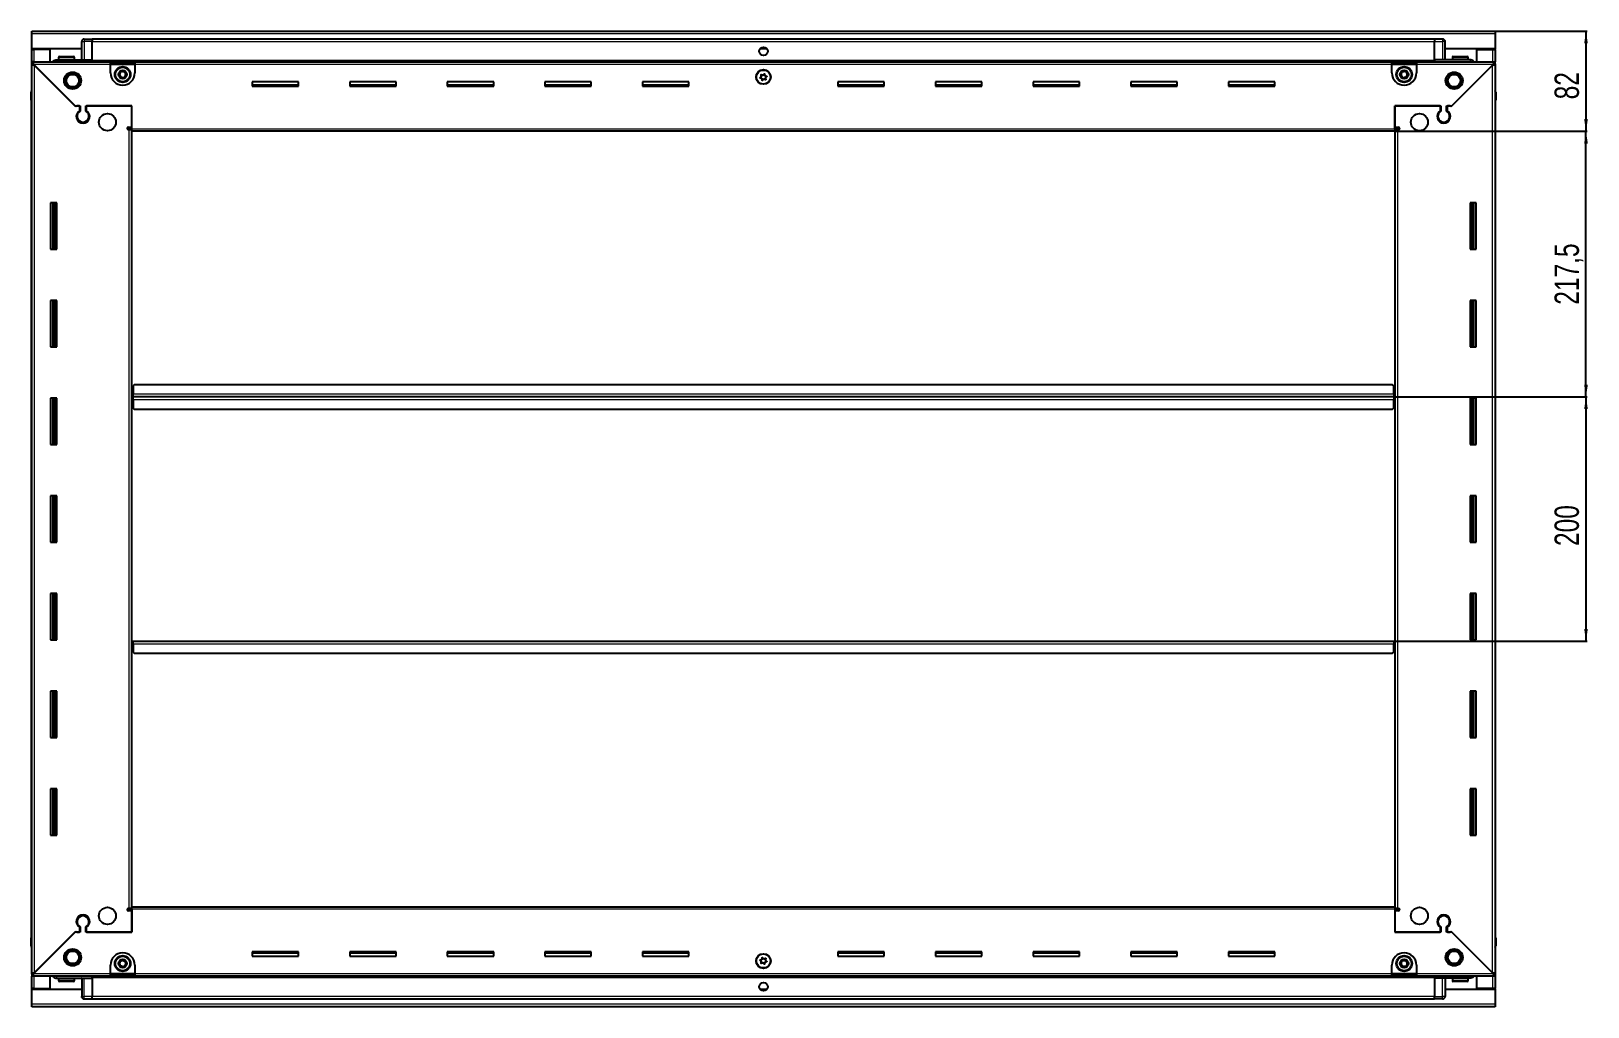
# Model space of a CAD drawing. Header units: millimetres. Extents: x 1319 to 6048, y -1238 to 1765.
# Drawn here: x 4772 to 6048, y 777 to 1576 of the extents above; entities that cross this region are included whole.
import ezdxf

# ---------------------------------------------------------------- set-up
doc = ezdxf.new("R2010")
doc.units = ezdxf.units.MM
doc.layers.add('FORMAT', color=7, linetype='Continuous')
doc.styles.add('SLDTEXTSTYLE0', font='TXT', dxfattribs={"width": 0.75})
doc.dimstyles.new('SLDDIMSTYLE0', dxfattribs={"dimtxt": 20, "dimasz": 10, "dimexe": 0, "dimexo": 0.0625, "dimgap": 5, "dimtad": 2, "dimdec": 1, "dimrnd": 1e-09, "dimzin": 12, "dimdsep": 46, "dimtxsty": 'SLDTEXTSTYLE0', "dimsah": 1, "dimcen": 0.09, "dimadec": 0, "dimazin": 3, "dimtfac": 1, "dimtofl": 0, "dimtmove": 0, "dimatfit": 3, "dimfxl": 0, "dimfrac": 2, "dimtolj": 1, "dimtzin": 12, "dimarcsym": 0})

# ---------------------------------------------------------------- blocks, each defined once
blk = doc.blocks.new('_D_6')
at = {"layer": 'FORMAT'}
for p, q in [((5971.5, 1575.8), (6047, 1575.8)), ((6046, 1575.8), (6046, 1493.8)), ((5889.5, 1493.8), (6047, 1493.8))]:
    blk.add_line(p, q, dxfattribs=at)
for points in [[(6046, 1575.8), (6044.5, 1565.8), (6047.5, 1565.8)], [(6046, 1493.8), (6047.5, 1503.8), (6044.5, 1503.8)]]:
    blk.add_solid(points, dxfattribs=at)
at = {"layer": 'FORMAT', "insert": (6020.2, 1520), "char_height": 20, "attachment_point": 1, "rotation": 90, "style": 'SLDTEXTSTYLE0'}
blk.add_mtext('82', dxfattribs=at)
blk = doc.blocks.new('_D_7')
at = {"layer": 'FORMAT'}
for p, q in [((5889.5, 1493.8), (6047, 1493.8)), ((6046, 1276.3), (6046, 1493.8)), ((5888.5, 1276.3), (6047, 1276.3))]:
    blk.add_line(p, q, dxfattribs=at)
for points in [[(6046, 1493.8), (6044.5, 1483.8), (6047.5, 1483.8)], [(6046, 1276.3), (6047.5, 1286.3), (6044.5, 1286.3)]]:
    blk.add_solid(points, dxfattribs=at)
at = {"layer": 'FORMAT', "insert": (6020.2, 1351.8), "char_height": 20, "attachment_point": 1, "rotation": 90, "style": 'SLDTEXTSTYLE0'}
blk.add_mtext('217,5', dxfattribs=at)
blk = doc.blocks.new('_D_8')
at = {"layer": 'FORMAT'}
for p, q in [((5888.5, 1276.3), (6047, 1276.3)), ((6046, 1276.3), (6046, 1076.3)), ((5888.5, 1076.3), (6047, 1076.3))]:
    blk.add_line(p, q, dxfattribs=at)
for points in [[(6046, 1276.3), (6044.5, 1266.3), (6047.5, 1266.3)], [(6046, 1076.3), (6047.5, 1086.3), (6044.5, 1086.3)]]:
    blk.add_solid(points, dxfattribs=at)
at = {"layer": 'FORMAT', "insert": (6020.2, 1154.2), "char_height": 20, "attachment_point": 1, "rotation": 90, "style": 'SLDTEXTSTYLE0'}
blk.add_mtext('200', dxfattribs=at)

msp = doc.modelspace()

# ---------------------------------------------------------------- linework, layer by layer
at = {"color": 7, "linetype": 'Continuous', "lineweight": 25}
for p, q in [((4772.49, 1575.82), (5971.49, 1575.82)), ((4772.49, 1573.72), (4772.49, 1575.82)), ((4772.49, 1561.32), (4772.49, 1573.72)), ((4815.49, 1569.32), (4821.99, 1569.32)), ((4815.49, 1569.32), (4821.99, 1569.32)), ((4821.99, 1569.32), (4821.99, 1569.32)), ((4821.99, 1569.32), (4821.99, 1569.32)), ((4821.99, 1569.32), (4821.99, 1567.32)), ((5921.99, 1569.17), (4821.99, 1569.17)), ((5921.99, 1569.32), (5921.99, 1569.32)), ((5928.49, 1569.32), (5921.99, 1569.32)), ((5928.49, 1569.32), (5921.99, 1569.32)), ((5921.99, 1569.32), (5921.99, 1567.32)), ((5971.49, 1575.82), (5971.49, 1573.72)), ((5971.49, 1573.72), (5971.49, 1561.32)), ((4813.49, 1561.32), (4772.49, 1561.32)), ((4772.49, 1560.82), (4772.49, 1561.32)), ((4772.49, 1550.57), (4772.49, 1560.82)), ((4772.49, 1560.82), (4774.59, 1560.82)), ((4773.99, 1560.82), (4773.99, 1561.32)), ((4787.49, 1560.82), (4774.59, 1560.82)), ((4787.49, 1550.57), (4787.49, 1560.82)), ((4813.49, 1552.32), (4813.49, 1567.32)), ((4814.17, 1568.82), (4814.17, 1568.82)), ((4821.99, 1552.32), (4821.99, 1567.32)), ((5374.86, 1561.32), (5369.12, 1561.32)), ((5921.99, 1552.32), (5921.99, 1567.32)), ((5930.49, 1567.32), (5930.49, 1567.32)), ((5930.49, 1552.32), (5930.49, 1567.32)), ((5971.49, 1561.32), (5930.49, 1561.32)), ((5956.49, 1560.82), (5969.39, 1560.82)), ((5956.49, 1550.57), (5956.49, 1560.82)), ((5969.39, 1560.82), (5971.49, 1560.82)), ((5969.99, 1560.82), (5969.99, 1561.32)), ((5971.49, 1560.82), (5971.49, 1561.32)), ((5971.49, 1560.82), (5971.49, 1550.57)), ((4772.49, 1549.07), (4772.49, 1550.57)), ((4772.49, 1550.57), (4773.49, 1550.57)), ((4772.49, 1548.57), (4772.49, 1549.07)), ((4772.49, 1549.07), (4773.49, 1549.07)), ((4772.49, 804.07), (4772.49, 1548.57)), ((4773.99, 1548.57), (4772.49, 1548.57)), ((4773.49, 1549.07), (4773.49, 1550.57)), ((4773.49, 1550.57), (4836.99, 1550.57)), ((4774.09, 1548.47), (4807.99, 1514.57)), ((4808.69, 1513.87), (4774.59, 1547.97)), ((4792.99, 1552.32), (4821.99, 1552.32)), ((4794.49, 1554.22), (4794.49, 1552.32)), ((4795.29, 1555.02), (4806.69, 1555.02)), ((4807.49, 1552.32), (4807.49, 1554.22)), ((4821.91, 1550.57), (4821.99, 1552.29)), ((4821.99, 1552.32), (4821.99, 1551.82)), ((4821.99, 1551.17), (5921.99, 1551.17)), ((4836.99, 1548.47), (4836.99, 1550.57)), ((4836.99, 1550.57), (4856.99, 1550.57)), ((4836.99, 1549.07), (4856.99, 1549.07)), ((4836.99, 1541.57), (4836.99, 1548.47)), ((4856.99, 1550.57), (5886.99, 1550.57)), ((4856.99, 1550.57), (4856.99, 1548.47)), ((4856.99, 1548.47), (4856.99, 1541.57)), ((5886.99, 1548.47), (5886.99, 1550.57)), ((5886.99, 1550.57), (5906.99, 1550.57)), ((5886.99, 1549.07), (5906.99, 1549.07)), ((5886.99, 1541.57), (5886.99, 1548.47)), ((5906.99, 1550.57), (5970.49, 1550.57)), ((5906.99, 1550.57), (5906.99, 1548.47)), ((5906.99, 1548.47), (5906.99, 1541.57)), ((5921.99, 1552.32), (5921.99, 1551.82)), ((5950.99, 1552.32), (5921.99, 1552.32)), ((5921.99, 1552.29), (5922.06, 1550.57)), ((5969.39, 1547.97), (5935.29, 1513.87)), ((5935.99, 1514.57), (5969.89, 1548.47)), ((5936.49, 1554.22), (5936.49, 1552.32)), ((5937.29, 1555.02), (5948.69, 1555.02)), ((5949.49, 1552.32), (5949.49, 1554.22)), ((5969.99, 1548.57), (5971.49, 1548.57)), ((5970.49, 1549.07), (5970.49, 1550.57)), ((5970.49, 1550.57), (5971.49, 1550.57)), ((5970.49, 1549.07), (5971.49, 1549.07)), ((5971.49, 1549.07), (5971.49, 1550.57)), ((5971.49, 1549.07), (5971.49, 1548.57)), ((5971.49, 1548.57), (5971.49, 804.07)), ((4990.99, 1534.32), (4952.99, 1534.32)), ((4952.99, 1534.32), (4952.99, 1530.82)), ((4990.99, 1531.57), (4952.99, 1531.57)), ((4952.99, 1530.82), (4990.99, 1530.82)), ((4990.99, 1530.82), (4990.99, 1534.32)), ((5070.99, 1534.32), (5032.99, 1534.32)), ((5032.99, 1534.32), (5032.99, 1530.82)), ((5070.99, 1531.57), (5032.99, 1531.57)), ((5032.99, 1530.82), (5070.99, 1530.82)), ((5070.99, 1530.82), (5070.99, 1534.32)), ((5150.99, 1534.32), (5112.99, 1534.32)), ((5112.99, 1534.32), (5112.99, 1530.82)), ((5150.99, 1531.57), (5112.99, 1531.57)), ((5112.99, 1530.82), (5150.99, 1530.82)), ((5150.99, 1530.82), (5150.99, 1534.32)), ((5230.99, 1534.32), (5192.99, 1534.32)), ((5192.99, 1534.32), (5192.99, 1530.82)), ((5230.99, 1531.57), (5192.99, 1531.57)), ((5192.99, 1530.82), (5230.99, 1530.82)), ((5230.99, 1530.82), (5230.99, 1534.32)), ((5310.99, 1534.32), (5272.99, 1534.32)), ((5272.99, 1534.32), (5272.99, 1530.82)), ((5310.99, 1531.57), (5272.99, 1531.57)), ((5272.99, 1530.82), (5310.99, 1530.82)), ((5310.99, 1530.82), (5310.99, 1534.32)), ((5470.99, 1534.32), (5432.99, 1534.32)), ((5432.99, 1534.32), (5432.99, 1530.82)), ((5470.99, 1531.57), (5432.99, 1531.57)), ((5432.99, 1530.82), (5470.99, 1530.82)), ((5470.99, 1530.82), (5470.99, 1534.32)), ((5550.99, 1534.32), (5512.99, 1534.32)), ((5512.99, 1534.32), (5512.99, 1530.82)), ((5550.99, 1531.57), (5512.99, 1531.57)), ((5512.99, 1530.82), (5550.99, 1530.82)), ((5550.99, 1530.82), (5550.99, 1534.32)), ((5630.99, 1534.32), (5592.99, 1534.32)), ((5592.99, 1534.32), (5592.99, 1530.82)), ((5630.99, 1531.57), (5592.99, 1531.57)), ((5592.99, 1530.82), (5630.99, 1530.82)), ((5630.99, 1530.82), (5630.99, 1534.32)), ((5710.99, 1534.32), (5672.99, 1534.32)), ((5672.99, 1534.32), (5672.99, 1530.82)), ((5710.99, 1531.57), (5672.99, 1531.57)), ((5672.99, 1530.82), (5710.99, 1530.82)), ((5710.99, 1530.82), (5710.99, 1534.32)), ((5790.99, 1534.32), (5752.99, 1534.32)), ((5752.99, 1534.32), (5752.99, 1530.82)), ((5790.99, 1531.57), (5752.99, 1531.57)), ((5752.99, 1530.82), (5790.99, 1530.82)), ((5790.99, 1530.82), (5790.99, 1534.32)), ((4771.99, 1525.82), (4771.99, 1519.32)), ((4771.99, 1519.32), (4771.99, 1525.82)), ((4771.99, 1519.32), (4771.99, 1519.32)), ((4772.49, 1519.32), (4771.99, 1519.32)), ((4772.14, 1519.32), (4772.14, 833.32)), ((5971.49, 1527.15), (5971.49, 1527.15)), ((5971.49, 1519.32), (5971.99, 1519.32)), ((5971.84, 833.32), (5971.84, 1519.32)), ((5971.99, 1525.82), (5971.99, 1519.32)), ((5971.99, 1519.32), (5971.99, 1525.82)), ((5971.99, 1519.32), (5971.99, 1519.32)), ((5971.99, 1519.32), (5971.99, 1519.32)), ((4807.99, 1514.57), (4812.19, 1514.57)), ((4809.39, 1514.57), (4808.69, 1513.87)), ((4811.49, 1514.57), (4809.39, 1514.57)), ((4811.49, 1514.57), (4811.49, 1510.68)), ((4812.19, 1514.57), (4812.19, 1510.29)), ((4816.79, 1514.57), (4854.49, 1514.57)), ((4816.79, 1510.29), (4816.79, 1514.57)), ((4817.49, 1510.68), (4817.49, 1514.57)), ((4854.49, 1514.57), (4817.49, 1514.57)), ((4854.49, 1495.92), (4854.49, 1514.57)), ((4854.49, 1497.32), (4854.49, 1514.57)), ((5889.49, 1514.57), (5927.19, 1514.57)), ((5889.49, 1495.92), (5889.49, 1514.57)), ((5889.49, 1514.57), (5889.49, 1497.32)), ((5926.49, 1514.57), (5889.49, 1514.57)), ((5926.49, 1514.57), (5926.49, 1510.68)), ((5927.19, 1514.57), (5927.19, 1510.29)), ((5931.79, 1514.57), (5935.99, 1514.57)), ((5931.79, 1510.29), (5931.79, 1514.57)), ((5934.59, 1514.57), (5932.49, 1514.57)), ((5932.49, 1510.68), (5932.49, 1514.57)), ((5935.29, 1513.87), (5934.59, 1514.57)), ((4812.49, 1501.71), (4812.49, 1500.95)), ((4851.64, 1497.32), (4854.49, 1497.32)), ((4852.39, 1495.32), (4851.64, 1495.32)), ((4852.39, 1495.32), (4854.49, 1495.32)), ((4854.49, 1496.32), (4852.49, 1496.32)), ((4852.49, 1496.32), (4852.49, 1495.32)), ((4854.49, 1493.82), (4854.49, 1495.92)), ((5889.49, 1493.82), (4854.49, 1493.82)), ((4854.49, 858.82), (4854.49, 1493.82)), ((5889.49, 1497.32), (5892.34, 1497.32)), ((5891.49, 1496.32), (5889.49, 1496.32)), ((5889.49, 1495.92), (5889.49, 1493.82)), ((5889.49, 1495.32), (5891.59, 1495.32)), ((5889.49, 1493.82), (5889.49, 858.82)), ((5891.49, 1495.32), (5891.49, 1496.32)), ((5892.34, 1495.32), (5891.59, 1495.32)), ((5931.49, 1501.71), (5931.49, 1500.95)), ((4792.99, 1435.32), (4787.99, 1435.32)), ((4787.99, 1435.32), (4787.99, 1397.32)), ((4790.14, 1397.32), (4790.14, 1435.32)), ((4791.93, 1397.32), (4791.93, 1435.32)), ((4791.97, 1397.32), (4791.97, 1435.32)), ((4792.99, 1397.32), (4792.99, 1435.32)), ((5950.99, 1435.32), (5950.99, 1397.32)), ((5955.99, 1435.32), (5950.99, 1435.32)), ((5952.01, 1435.32), (5952.01, 1397.32)), ((5952.05, 1435.32), (5952.05, 1397.32)), ((5953.84, 1435.32), (5953.84, 1397.32)), ((5955.99, 1397.32), (5955.99, 1435.32)), ((4787.99, 1397.32), (4792.99, 1397.32)), ((5950.99, 1397.32), (5955.99, 1397.32)), ((4792.99, 1355.32), (4787.99, 1355.32)), ((4787.99, 1355.32), (4787.99, 1317.32)), ((4790.14, 1317.32), (4790.14, 1355.32)), ((4791.93, 1317.32), (4791.93, 1355.32)), ((4791.97, 1317.32), (4791.97, 1355.32)), ((4792.99, 1317.32), (4792.99, 1355.32)), ((5950.99, 1355.32), (5950.99, 1317.32)), ((5955.99, 1355.32), (5950.99, 1355.32)), ((5952.01, 1355.32), (5952.01, 1317.32)), ((5952.05, 1355.32), (5952.05, 1317.32)), ((5953.84, 1355.32), (5953.84, 1317.32)), ((5955.99, 1317.32), (5955.99, 1355.32)), ((4787.99, 1317.32), (4792.99, 1317.32)), ((5950.99, 1317.32), (5955.99, 1317.32)), ((4855.24, 1276.32), (4854.49, 1276.32)), ((4855.49, 1279.17), (4855.24, 1279.17)), ((4855.24, 1279.17), (4855.24, 1276.32)), ((4855.24, 1276.32), (4855.24, 1273.47)), ((4856.49, 1286.32), (4855.49, 1285.32)), ((4855.49, 1285.32), (4855.49, 1278.42)), ((4855.49, 1276.32), (4855.49, 1278.42)), ((5888.49, 1276.32), (4855.49, 1276.32)), ((4855.49, 1274.22), (4855.49, 1276.32)), ((5887.49, 1286.32), (4856.49, 1286.32)), ((5888.49, 1285.32), (5887.49, 1286.32)), ((5888.49, 1278.42), (5888.49, 1285.32)), ((5888.74, 1279.17), (5888.49, 1279.17)), ((5888.49, 1278.42), (5888.49, 1276.32)), ((5888.49, 1276.32), (5888.49, 1274.22)), ((5888.74, 1276.32), (5888.74, 1279.17)), ((5889.49, 1276.32), (5888.74, 1276.32)), ((5888.74, 1273.47), (5888.74, 1276.32)), ((4792.99, 1275.32), (4787.99, 1275.32)), ((4787.99, 1275.32), (4787.99, 1237.32)), ((4790.14, 1237.32), (4790.14, 1275.32)), ((4791.93, 1237.32), (4791.93, 1275.32)), ((4791.97, 1237.32), (4791.97, 1275.32)), ((4792.99, 1237.32), (4792.99, 1275.32)), ((4855.24, 1273.47), (4855.49, 1273.47)), ((4855.49, 1274.22), (4855.49, 1267.32)), ((4855.49, 1267.32), (4856.49, 1266.32)), ((4856.49, 1266.32), (5887.49, 1266.32)), ((5887.49, 1266.32), (5888.49, 1267.32)), ((5888.49, 1267.32), (5888.49, 1274.22)), ((5888.49, 1273.47), (5888.74, 1273.47)), ((5950.99, 1275.32), (5950.99, 1237.32)), ((5955.99, 1275.32), (5950.99, 1275.32)), ((5952.01, 1275.32), (5952.01, 1237.32)), ((5952.05, 1275.32), (5952.05, 1237.32)), ((5953.84, 1275.32), (5953.84, 1237.32)), ((5955.99, 1237.32), (5955.99, 1275.32)), ((4787.99, 1237.32), (4792.99, 1237.32)), ((5950.99, 1237.32), (5955.99, 1237.32)), ((4792.99, 1195.32), (4787.99, 1195.32)), ((4787.99, 1195.32), (4787.99, 1157.32)), ((4790.14, 1157.32), (4790.14, 1195.32)), ((4791.93, 1157.32), (4791.93, 1195.32)), ((4791.97, 1157.32), (4791.97, 1195.32)), ((4792.99, 1157.32), (4792.99, 1195.32)), ((5950.99, 1195.32), (5950.99, 1157.32)), ((5955.99, 1195.32), (5950.99, 1195.32)), ((5952.01, 1195.32), (5952.01, 1157.32)), ((5952.05, 1195.32), (5952.05, 1157.32)), ((5953.84, 1195.32), (5953.84, 1157.32)), ((5955.99, 1157.32), (5955.99, 1195.32)), ((4787.99, 1157.32), (4792.99, 1157.32)), ((5950.99, 1157.32), (5955.99, 1157.32)), ((4792.99, 1115.32), (4787.99, 1115.32)), ((4787.99, 1115.32), (4787.99, 1077.32)), ((4790.14, 1077.32), (4790.14, 1115.32)), ((4791.93, 1077.32), (4791.93, 1115.32)), ((4791.97, 1077.32), (4791.97, 1115.32)), ((4792.99, 1077.32), (4792.99, 1115.32)), ((5950.99, 1115.32), (5950.99, 1077.32)), ((5955.99, 1115.32), (5950.99, 1115.32)), ((5952.01, 1115.32), (5952.01, 1077.32)), ((5952.05, 1115.32), (5952.05, 1077.32)), ((5953.84, 1115.32), (5953.84, 1077.32)), ((5955.99, 1077.32), (5955.99, 1115.32)), ((4787.99, 1077.32), (4792.99, 1077.32)), ((4854.49, 1076.32), (4855.24, 1076.32)), ((4855.24, 1076.32), (4855.24, 1073.47)), ((4855.24, 1073.47), (4855.49, 1073.47)), ((4855.49, 1074.22), (4855.49, 1076.32)), ((4855.49, 1076.32), (5888.49, 1076.32)), ((4855.49, 1074.22), (4855.49, 1067.32)), ((5888.49, 1076.32), (5888.49, 1074.22)), ((5888.49, 1067.32), (5888.49, 1074.22)), ((5888.49, 1073.47), (5888.74, 1073.47)), ((5888.74, 1073.47), (5888.74, 1076.32)), ((5888.74, 1076.32), (5889.49, 1076.32)), ((5950.99, 1077.32), (5955.99, 1077.32)), ((4855.49, 1067.32), (4856.49, 1066.32)), ((4856.49, 1066.32), (5887.49, 1066.32)), ((5887.49, 1066.32), (5888.49, 1067.32)), ((4792.99, 1035.32), (4787.99, 1035.32)), ((4787.99, 1035.32), (4787.99, 997.32)), ((4790.14, 997.32), (4790.14, 1035.32)), ((4791.93, 997.32), (4791.93, 1035.32)), ((4791.97, 997.32), (4791.97, 1035.32)), ((4792.99, 997.32), (4792.99, 1035.32)), ((5950.99, 1035.32), (5950.99, 997.32)), ((5955.99, 1035.32), (5950.99, 1035.32)), ((5952.01, 1035.32), (5952.01, 997.32)), ((5952.05, 1035.32), (5952.05, 997.32)), ((5953.84, 1035.32), (5953.84, 997.32)), ((5955.99, 997.32), (5955.99, 1035.32)), ((4787.99, 997.32), (4792.99, 997.32)), ((5950.99, 997.32), (5955.99, 997.32)), ((4792.99, 955.32), (4787.99, 955.32)), ((4787.99, 955.32), (4787.99, 917.32)), ((4790.14, 917.32), (4790.14, 955.32)), ((4791.93, 917.32), (4791.93, 955.32)), ((4791.97, 917.32), (4791.97, 955.32)), ((4792.99, 917.32), (4792.99, 955.32)), ((5950.99, 955.32), (5950.99, 917.32)), ((5955.99, 955.32), (5950.99, 955.32)), ((5952.01, 955.32), (5952.01, 917.32)), ((5952.05, 955.32), (5952.05, 917.32)), ((5953.84, 955.32), (5953.84, 917.32)), ((5955.99, 917.32), (5955.99, 955.32)), ((4787.99, 917.32), (4792.99, 917.32)), ((5950.99, 917.32), (5955.99, 917.32)), ((4851.64, 857.32), (4852.39, 857.32)), ((4854.49, 855.32), (4851.64, 855.32)), ((4854.49, 857.32), (4852.39, 857.32)), ((4852.49, 857.32), (4852.49, 856.32)), ((4852.49, 856.32), (4854.49, 856.32)), ((4854.49, 856.72), (4854.49, 858.82)), ((4854.49, 858.82), (5889.49, 858.82)), ((4854.49, 856.72), (4854.49, 838.07)), ((4854.49, 838.07), (4854.49, 855.32)), ((5889.49, 858.82), (5889.49, 856.72)), ((5891.59, 857.32), (5889.49, 857.32)), ((5889.49, 856.72), (5889.49, 838.07)), ((5889.49, 856.32), (5891.49, 856.32)), ((5889.49, 855.32), (5889.49, 838.07)), ((5892.34, 855.32), (5889.49, 855.32)), ((5891.49, 856.32), (5891.49, 857.32)), ((5891.59, 857.32), (5892.34, 857.32)), ((4811.49, 841.96), (4811.49, 838.07)), ((4812.19, 842.36), (4812.19, 838.07)), ((4812.49, 851.7), (4812.49, 850.94)), ((4816.79, 838.07), (4816.79, 842.36)), ((4817.49, 838.07), (4817.49, 841.96)), ((5926.49, 841.96), (5926.49, 838.07)), ((5927.19, 842.36), (5927.19, 838.07)), ((5931.49, 851.7), (5931.49, 850.94)), ((5931.79, 838.07), (5931.79, 842.36)), ((5932.49, 838.07), (5932.49, 841.96)), ((4771.99, 833.32), (4771.99, 833.32)), ((4771.99, 826.82), (4771.99, 833.32)), ((4771.99, 833.32), (4771.99, 833.32)), ((4771.99, 833.32), (4771.99, 826.82)), ((4772.49, 833.32), (4771.99, 833.32)), ((4807.99, 838.07), (4774.09, 804.17)), ((4774.59, 804.67), (4808.69, 838.77)), ((4812.19, 838.07), (4807.99, 838.07)), ((4808.69, 838.77), (4809.39, 838.07)), ((4809.39, 838.07), (4811.49, 838.07)), ((4854.49, 838.07), (4816.79, 838.07)), ((4817.49, 838.07), (4854.49, 838.07)), ((5927.19, 838.07), (5889.49, 838.07)), ((5889.49, 838.07), (5926.49, 838.07)), ((5935.99, 838.07), (5931.79, 838.07)), ((5932.49, 838.07), (5934.59, 838.07)), ((5934.59, 838.07), (5935.29, 838.77)), ((5935.29, 838.77), (5969.39, 804.67)), ((5969.89, 804.17), (5935.99, 838.07)), ((5971.49, 833.32), (5971.99, 833.32)), ((5971.99, 833.32), (5971.99, 833.32)), ((5971.99, 826.82), (5971.99, 833.32)), ((5971.99, 833.32), (5971.99, 826.82)), ((4772.49, 825.5), (4772.49, 825.5)), ((4990.99, 821.82), (4952.99, 821.82)), ((4952.99, 821.82), (4952.99, 818.32)), ((4952.99, 821.07), (4990.99, 821.07)), ((4952.99, 818.32), (4990.99, 818.32)), ((4990.99, 818.32), (4990.99, 821.82)), ((5070.99, 821.82), (5032.99, 821.82)), ((5032.99, 821.82), (5032.99, 818.32)), ((5032.99, 821.07), (5070.99, 821.07)), ((5032.99, 818.32), (5070.99, 818.32)), ((5070.99, 818.32), (5070.99, 821.82)), ((5150.99, 821.82), (5112.99, 821.82)), ((5112.99, 821.82), (5112.99, 818.32)), ((5112.99, 821.07), (5150.99, 821.07)), ((5112.99, 818.32), (5150.99, 818.32)), ((5150.99, 818.32), (5150.99, 821.82)), ((5230.99, 821.82), (5192.99, 821.82)), ((5192.99, 821.82), (5192.99, 818.32)), ((5192.99, 821.07), (5230.99, 821.07)), ((5192.99, 818.32), (5230.99, 818.32)), ((5230.99, 818.32), (5230.99, 821.82)), ((5310.99, 821.82), (5272.99, 821.82)), ((5272.99, 821.82), (5272.99, 818.32)), ((5272.99, 821.07), (5310.99, 821.07)), ((5272.99, 818.32), (5310.99, 818.32)), ((5310.99, 818.32), (5310.99, 821.82)), ((5470.99, 821.82), (5432.99, 821.82)), ((5432.99, 821.82), (5432.99, 818.32)), ((5432.99, 821.07), (5470.99, 821.07)), ((5432.99, 818.32), (5470.99, 818.32)), ((5470.99, 818.32), (5470.99, 821.82)), ((5550.99, 821.82), (5512.99, 821.82)), ((5512.99, 821.82), (5512.99, 818.32)), ((5512.99, 821.07), (5550.99, 821.07)), ((5512.99, 818.32), (5550.99, 818.32)), ((5550.99, 818.32), (5550.99, 821.82)), ((5630.99, 821.82), (5592.99, 821.82)), ((5592.99, 821.82), (5592.99, 818.32)), ((5592.99, 821.07), (5630.99, 821.07)), ((5592.99, 818.32), (5630.99, 818.32)), ((5630.99, 818.32), (5630.99, 821.82)), ((5710.99, 821.82), (5672.99, 821.82)), ((5672.99, 821.82), (5672.99, 818.32)), ((5672.99, 821.07), (5710.99, 821.07)), ((5672.99, 818.32), (5710.99, 818.32)), ((5710.99, 818.32), (5710.99, 821.82)), ((5790.99, 821.82), (5752.99, 821.82)), ((5752.99, 821.82), (5752.99, 818.32)), ((5752.99, 821.07), (5790.99, 821.07)), ((5752.99, 818.32), (5790.99, 818.32)), ((5790.99, 818.32), (5790.99, 821.82)), ((4772.49, 803.57), (4772.49, 804.07)), ((4773.99, 804.07), (4772.49, 804.07)), ((4836.99, 804.17), (4836.99, 811.07)), ((4836.99, 802.07), (4836.99, 804.17)), ((4856.99, 811.07), (4856.99, 804.17)), ((4856.99, 804.17), (4856.99, 802.07)), ((5886.99, 804.17), (5886.99, 811.07)), ((5886.99, 802.07), (5886.99, 804.17)), ((5906.99, 811.07), (5906.99, 804.17)), ((5906.99, 804.17), (5906.99, 802.07)), ((5969.99, 804.07), (5971.49, 804.07)), ((5971.49, 804.07), (5971.49, 803.57)), ((4772.49, 803.57), (4772.49, 802.07)), ((4773.49, 803.57), (4772.49, 803.57)), ((4772.49, 791.82), (4772.49, 802.07)), ((4773.49, 802.07), (4772.49, 802.07)), ((4774.59, 791.82), (4772.49, 791.82)), ((4772.49, 791.32), (4772.49, 791.82)), ((4772.49, 778.92), (4772.49, 791.32)), ((4772.49, 791.32), (4813.49, 791.32)), ((4773.49, 803.57), (4773.49, 802.07)), ((4836.99, 802.07), (4773.49, 802.07)), ((4773.99, 791.32), (4773.99, 791.82)), ((4774.59, 791.82), (4787.49, 791.82)), ((4787.49, 791.82), (4787.49, 802.07)), ((4792.99, 800.32), (4821.99, 800.32)), ((4794.49, 800.32), (4794.49, 798.42)), ((4799.06, 797.62), (4795.29, 797.62)), ((4806.69, 797.62), (4799.06, 797.62)), ((4807.49, 798.42), (4807.49, 800.32)), ((4813.49, 800.32), (4813.49, 785.32)), ((4821.99, 800.36), (4821.91, 802.07)), ((5921.99, 801.47), (4821.99, 801.47)), ((4821.99, 800.32), (4821.99, 800.82)), ((4821.99, 800.32), (4821.99, 785.32)), ((4856.99, 803.57), (4836.99, 803.57)), ((4856.99, 802.07), (4836.99, 802.07)), ((5886.99, 802.07), (4856.99, 802.07)), ((5369.12, 791.32), (5374.86, 791.32)), ((5906.99, 803.57), (5886.99, 803.57)), ((5906.99, 802.07), (5886.99, 802.07)), ((5970.49, 802.07), (5906.99, 802.07)), ((5922.06, 802.07), (5921.99, 800.36)), ((5921.99, 800.32), (5921.99, 800.82)), ((5950.99, 800.32), (5921.99, 800.32)), ((5921.99, 800.32), (5921.99, 785.32)), ((5930.49, 800.32), (5930.49, 785.32)), ((5930.49, 791.32), (5971.49, 791.32)), ((5936.49, 800.32), (5936.49, 798.42)), ((5944.28, 797.62), (5937.29, 797.62)), ((5948.69, 797.62), (5944.28, 797.62)), ((5949.49, 798.42), (5949.49, 800.32)), ((5956.49, 791.82), (5956.49, 802.07)), ((5969.39, 791.82), (5956.49, 791.82)), ((5971.49, 791.82), (5969.39, 791.82)), ((5969.99, 791.32), (5969.99, 791.82)), ((5970.49, 803.57), (5970.49, 802.07)), ((5971.49, 803.57), (5970.49, 803.57)), ((5971.49, 802.07), (5970.49, 802.07)), ((5971.49, 803.57), (5971.49, 802.07)), ((5971.49, 802.07), (5971.49, 791.82)), ((5971.49, 791.32), (5971.49, 791.82)), ((5971.49, 791.32), (5971.49, 778.92)), ((4772.49, 776.82), (4772.49, 778.92)), ((4813.49, 785.32), (4813.49, 785.32)), ((4815.49, 783.32), (4821.99, 783.32)), ((4815.49, 783.32), (4821.99, 783.32)), ((4821.99, 783.32), (4821.99, 785.32)), ((4821.99, 783.47), (5921.99, 783.47)), ((4821.99, 783.32), (4821.99, 783.32)), ((5921.99, 783.32), (5921.99, 785.32)), ((5928.49, 783.32), (5921.99, 783.32)), ((5921.99, 783.32), (5921.99, 783.32)), ((5921.99, 783.32), (5921.99, 783.32)), ((5928.49, 783.32), (5921.99, 783.32)), ((5929.81, 783.82), (5929.81, 783.82)), ((5971.49, 778.92), (5971.49, 776.82)), ((5971.49, 776.82), (4772.49, 776.82))]:
    msp.add_line(p, q, dxfattribs=at)
at = {"color": 8, "linetype": 'Continuous', "lineweight": 18}
for p, q in [((5971.49, 1573.72), (4772.49, 1573.72)), ((4815.49, 1569.32), (4815.49, 1567.32)), ((5928.49, 1569.32), (5928.49, 1567.32)), ((4774.59, 1560.82), (4774.59, 1561.32)), ((4774.59, 1550.57), (4774.59, 1560.82)), ((4813.49, 1567.32), (4815.49, 1567.32)), ((4815.49, 1567.32), (4815.49, 1552.32)), ((4821.99, 1567.32), (4815.49, 1567.32)), ((5921.99, 1567.17), (4821.99, 1567.17)), ((5921.99, 1567.32), (5928.49, 1567.32)), ((5930.49, 1567.32), (5928.49, 1567.32)), ((5928.49, 1567.32), (5928.49, 1552.32)), ((5969.39, 1561.32), (5969.39, 1560.82)), ((5969.39, 1560.82), (5969.39, 1550.57)), ((4836.99, 1548.47), (4774.09, 1548.47)), ((4774.59, 1547.97), (4774.59, 804.67)), ((4794.49, 1554.22), (4807.49, 1554.22)), ((5921.99, 1551.82), (4821.99, 1551.82)), ((5921.99, 1550.59), (4821.99, 1550.59)), ((4836.99, 1548.47), (4856.99, 1548.47)), ((5886.99, 1548.47), (4856.99, 1548.47)), ((5886.99, 1548.47), (5906.99, 1548.47)), ((5969.89, 1548.47), (5906.99, 1548.47)), ((5936.49, 1554.22), (5949.49, 1554.22)), ((5969.39, 804.67), (5969.39, 1547.97)), ((4772.49, 1525.82), (4771.99, 1525.82)), ((5971.49, 1525.82), (5971.99, 1525.82)), ((4852.39, 857.32), (4852.39, 1495.32)), ((4854.49, 1495.92), (5889.49, 1495.92)), ((5891.59, 1495.32), (5891.59, 857.32)), ((4789.49, 1435.32), (4789.49, 1397.32)), ((4790.73, 1435.32), (4790.73, 1397.32)), ((5953.25, 1397.32), (5953.25, 1435.32)), ((5954.49, 1397.32), (5954.49, 1435.32)), ((4789.49, 1355.32), (4789.49, 1317.32)), ((4790.73, 1355.32), (4790.73, 1317.32)), ((5953.25, 1317.32), (5953.25, 1355.32)), ((5954.49, 1317.32), (5954.49, 1355.32)), ((5888.49, 1278.42), (4855.49, 1278.42)), ((4789.49, 1275.32), (4789.49, 1237.32)), ((4790.73, 1275.32), (4790.73, 1237.32)), ((4855.49, 1274.22), (5888.49, 1274.22)), ((5953.25, 1237.32), (5953.25, 1275.32)), ((5954.49, 1237.32), (5954.49, 1275.32)), ((4789.49, 1195.32), (4789.49, 1157.32)), ((4790.73, 1195.32), (4790.73, 1157.32)), ((5953.25, 1157.32), (5953.25, 1195.32)), ((5954.49, 1157.32), (5954.49, 1195.32)), ((4789.49, 1115.32), (4789.49, 1077.32)), ((4790.73, 1115.32), (4790.73, 1077.32)), ((5953.25, 1077.32), (5953.25, 1115.32)), ((5954.49, 1077.32), (5954.49, 1115.32)), ((4855.49, 1074.22), (5888.49, 1074.22)), ((4789.49, 1035.32), (4789.49, 997.32)), ((4790.73, 1035.32), (4790.73, 997.32)), ((5953.25, 997.32), (5953.25, 1035.32)), ((5954.49, 997.32), (5954.49, 1035.32)), ((4789.49, 955.32), (4789.49, 917.32)), ((4790.73, 955.32), (4790.73, 917.32)), ((5953.25, 917.32), (5953.25, 955.32)), ((5954.49, 917.32), (5954.49, 955.32)), ((5889.49, 856.72), (4854.49, 856.72)), ((4772.49, 826.82), (4771.99, 826.82)), ((5971.49, 826.82), (5971.99, 826.82)), ((4774.09, 804.17), (4836.99, 804.17)), ((4856.99, 804.17), (4836.99, 804.17)), ((4856.99, 804.17), (5886.99, 804.17)), ((5906.99, 804.17), (5886.99, 804.17)), ((5906.99, 804.17), (5969.89, 804.17)), ((4774.59, 791.82), (4774.59, 802.07)), ((4774.59, 791.32), (4774.59, 791.82)), ((4798.79, 798.42), (4794.49, 798.42)), ((4807.49, 798.42), (4798.79, 798.42)), ((4815.49, 785.32), (4815.49, 800.32)), ((4821.99, 802.06), (5921.99, 802.06)), ((4821.99, 800.82), (5921.99, 800.82)), ((5928.49, 785.32), (5928.49, 800.32)), ((5944.46, 798.42), (5936.49, 798.42)), ((5949.49, 798.42), (5944.46, 798.42)), ((5969.39, 802.07), (5969.39, 791.82)), ((5969.39, 791.82), (5969.39, 791.32)), ((5971.49, 778.92), (4772.49, 778.92)), ((4813.49, 785.32), (4815.49, 785.32)), ((4815.49, 783.32), (4815.49, 785.32)), ((4821.99, 785.32), (4815.49, 785.32)), ((4821.99, 785.47), (5921.99, 785.47)), ((5921.99, 785.32), (5928.49, 785.32)), ((5930.49, 785.32), (5928.49, 785.32)), ((5928.49, 783.32), (5928.49, 785.32))]:
    msp.add_line(p, q, dxfattribs=at)
at = {"color": 7, "linetype": 'Continuous', "lineweight": 25, "flags": 128}
for points in [[(5930.34, 1568.08), (5930.45, 1567.71), (5930.49, 1567.32)], [(4813.64, 784.57), (4813.53, 784.93), (4813.49, 785.32)]]:
    msp.add_lwpolyline(points, dxfattribs=at)
at = {"color": 7, "linetype": 'Continuous', "lineweight": 25}
for centre, radius in [((5371.99, 1559.32), 3.5), ((4846.99, 1540.32), 6.5), ((4846.99, 1540.32), 3.46), ((5371.99, 1538.32), 6), ((5371.99, 1538.17), 5.79), ((5896.99, 1540.32), 6.5), ((5896.99, 1540.32), 3.46), ((4805.99, 1535.32), 7), ((4805.99, 1535.32), 6.02), ((4805.99, 1535.32), 5.1), ((5371.99, 1538.17), 1.85), ((5937.99, 1535.32), 7), ((5937.99, 1535.32), 6.03), ((5937.99, 1535.32), 5.1), ((4834.49, 1501.32), 7), ((5909.49, 1501.32), 7), ((4834.49, 851.32), 7), ((5909.49, 851.32), 7), ((4805.99, 817.32), 7), ((4805.99, 817.32), 6.03), ((4805.99, 817.32), 5.1), ((4846.99, 812.32), 6.5), ((5371.99, 814.32), 6), ((5371.99, 814.47), 5.79), ((5896.99, 812.32), 6.5), ((5937.99, 817.32), 7), ((5937.99, 817.32), 6.02), ((5937.99, 817.32), 5.1), ((4846.99, 812.32), 3.46), ((5371.99, 814.47), 1.85), ((5896.99, 812.32), 3.46), ((5371.99, 793.32), 3.5)]:
    msp.add_circle(centre, radius, dxfattribs=at)
at = {"color": 8, "linetype": 'Continuous', "lineweight": 18}
for centre in [(4846.99, 1540.32), (5896.99, 1540.32), (4846.99, 812.32), (5896.99, 812.32)]:
    msp.add_circle(centre, 5.7, dxfattribs=at)
at = {"color": 7, "linetype": 'Continuous', "lineweight": 25}
for centre, radius, start, end in [((4815.49, 1567.32), 2, 90, 180), ((5928.49, 1567.32), 2, 0, 90), ((4795.29, 1554.22), 0.8, 90, 180), ((4806.69, 1554.22), 0.8, 0, 90), ((4813.29, 1552.52), 0.2, 270, 0), ((5930.69, 1552.52), 0.2, 180, 270), ((5937.29, 1554.22), 0.8, 90, 180), ((5948.69, 1554.22), 0.8, 0, 90), ((4846.99, 1541.57), 10, 180, 270), ((4846.99, 1540.32), 2.5, 134.01559, 194.01559), ((4846.99, 1540.32), 2.5, 194.01559, 254.01559), ((4846.99, 1540.32), 2.5, 74.01559, 134.01559), ((4846.99, 1540.32), 2.5, 254.01559, 314.01559), ((4846.99, 1541.57), 10, 270, 0), ((4846.99, 1540.32), 2.5, 14.01559, 74.01559), ((4846.99, 1540.32), 2.5, 314.01559, 14.01559), ((5896.99, 1541.57), 10, 180, 270), ((5896.99, 1540.32), 2.5, 160.11158, 220.11158), ((5896.99, 1540.32), 2.5, 100.11158, 160.11158), ((5896.99, 1540.32), 2.5, 220.11158, 280.11158), ((5896.99, 1540.32), 2.5, 40.11158, 100.11158), ((5896.99, 1541.57), 10, 270, 0), ((5896.99, 1540.32), 2.5, 280.11158, 340.11158), ((5896.99, 1540.32), 2.5, 340.11158, 40.11158), ((4773.99, 1525.82), 2, 138.59038, 180), ((5969.99, 1525.82), 2, 360, 41.40962), ((5969.99, 1525.82), 2, 0, 41.39416), ((4814.49, 1506.07), 5.5, 123.05573, 56.94427), ((4814.49, 1506.07), 4.8, 118.63099, 61.36901), ((5929.49, 1506.07), 5.5, 123.05573, 56.94427), ((5929.49, 1506.07), 4.8, 118.63099, 61.36901), ((4851.64, 1496.32), 1, 90, 270), ((5892.34, 1496.32), 1, 270, 90), ((4851.64, 856.32), 1, 90, 270), ((5892.34, 856.32), 1, 270, 90), ((4814.49, 846.57), 5.5, 303.05573, 236.94427), ((4814.49, 846.57), 4.8, 298.63099, 241.36901), ((5929.49, 846.57), 5.5, 303.05573, 236.94427), ((5929.49, 846.57), 4.8, 298.63099, 241.36901), ((4773.99, 826.82), 2, 180, 221.39416), ((4846.99, 811.07), 10, 90, 180), ((4846.99, 811.07), 10, 0, 90), ((5896.99, 811.07), 10, 90, 180), ((5896.99, 811.07), 10, 0, 90), ((5969.99, 826.82), 2, 318.59038, 0), ((4846.99, 812.32), 2.5, 127.47401, 187.47401), ((4846.99, 812.32), 2.5, 187.47401, 247.47401), ((4846.99, 812.32), 2.5, 67.47401, 127.47401), ((4846.99, 812.32), 2.5, 247.47401, 307.47401), ((4846.99, 812.32), 2.5, 7.47401, 67.47401), ((4846.99, 812.32), 2.5, 307.47401, 7.47401), ((5896.99, 812.32), 2.5, 147.04236, 207.04236), ((5896.99, 812.32), 2.5, 207.04236, 267.04236), ((5896.99, 812.32), 2.5, 87.04236, 147.04236), ((5896.99, 812.32), 2.5, 267.04236, 327.04236), ((5896.99, 812.32), 2.5, 27.04236, 87.04236), ((5896.99, 812.32), 2.5, 327.04236, 27.04236), ((4795.29, 798.42), 0.8, 180, 270), ((4806.69, 798.42), 0.8, 270, 360), ((4813.29, 800.12), 0.2, 0, 90), ((5930.69, 800.12), 0.2, 90, 180), ((5937.29, 798.42), 0.8, 180, 270), ((5948.69, 798.42), 0.8, 270, 0), ((4815.49, 785.32), 2, 180, 270), ((5928.49, 785.32), 2, 270, 0), ((5928.49, 785.32), 2, 270, 288.58003), ((5928.49, 785.32), 2, 303.94202, 311.40962)]:
    msp.add_arc(centre, radius, start, end, dxfattribs=at)
for points, knots in [([(4772.49, 1548.57), (4772.52, 1548.53), (4772.57, 1548.44), (4772.96, 1548.3), (4773.52, 1548.17), (4774.1, 1548.06), (4774.46, 1548), (4774.59, 1547.97)], [0, 0, 0, 0, 0.23025534, 0.4485219, 0.6667858, 0.88504963, 1, 1, 1, 1]), ([(4774.09, 1548.47), (4774.04, 1548.73), (4773.95, 1549.22), (4773.82, 1549.86), (4773.69, 1550.33), (4773.58, 1550.55), (4773.51, 1550.57), (4773.49, 1550.57)], [0, 0, 0, 0, 0.2302553, 0.4485219, 0.6667858, 0.8850496, 1, 1, 1, 1]), ([(4789.78, 1550.57), (4789.89, 1550.77), (4790.28, 1551.42), (4791.44, 1552.13), (4792.47, 1552.26), (4792.99, 1552.32)], [0, 0, 0, 0, 0.1822499, 0.5911249, 1, 1, 1, 1]), ([(4821.99, 1552.32), (4821.99, 1552.29), (4821.99, 1552.21), (4821.99, 1551.59), (4821.99, 1551.01), (4821.99, 1550.62), (4821.99, 1550.59)], [0, 0, 0, 0, 0.32427882, 0.64855764, 0.97283646, 1, 1, 1, 1]), ([(5921.99, 1552.32), (5921.99, 1552.29), (5921.99, 1552.21), (5921.99, 1551.59), (5921.99, 1551.01), (5921.99, 1550.62), (5921.99, 1550.59)], [0, 0, 0, 0, 0.3242788, 0.6485576, 0.9728365, 1, 1, 1, 1]), ([(5954.2, 1550.57), (5954.09, 1550.77), (5953.7, 1551.42), (5952.54, 1552.13), (5951.51, 1552.26), (5950.99, 1552.32)], [0, 0, 0, 0, 0.1822499, 0.5911249, 1, 1, 1, 1]), ([(5969.39, 1547.97), (5969.64, 1548.02), (5970.14, 1548.11), (5970.78, 1548.24), (5971.24, 1548.37), (5971.46, 1548.48), (5971.48, 1548.55), (5971.49, 1548.57)], [0, 0, 0, 0, 0.23025534, 0.4485219, 0.6667858, 0.88504963, 1, 1, 1, 1]), ([(5970.49, 1550.57), (5970.44, 1550.55), (5970.35, 1550.49), (5970.22, 1550.1), (5970.09, 1549.54), (5969.98, 1548.96), (5969.91, 1548.6), (5969.89, 1548.47)], [0, 0, 0, 0, 0.2302553, 0.4485219, 0.6667858, 0.8850496, 1, 1, 1, 1]), ([(4844.21, 1541.12), (4844.59, 1541.48), (4845.28, 1542.15), (4845.97, 1542.81), (4846.29, 1543.12)], [0, 0, 0, 0, 0.5346859, 1, 1, 1, 1]), ([(4844.91, 1538.32), (4844.83, 1538.65), (4844.63, 1539.45), (4844.39, 1540.42), (4844.25, 1541), (4844.21, 1541.12)], [0, 0, 0, 0, 0.3629006, 0.8668753, 1, 1, 1, 1]), ([(4847.69, 1537.52), (4847.19, 1537.66), (4846.27, 1537.93), (4845.34, 1538.19), (4844.91, 1538.32)], [0, 0, 0, 0, 0.5346859, 1, 1, 1, 1]), ([(4846.29, 1543.12), (4846.79, 1542.98), (4847.71, 1542.72), (4848.64, 1542.45), (4849.07, 1542.33)], [0, 0, 0, 0, 0.5346859, 1, 1, 1, 1]), ([(4849.77, 1539.53), (4849.39, 1539.17), (4848.7, 1538.5), (4848.01, 1537.83), (4847.69, 1537.52)], [0, 0, 0, 0, 0.5346859, 1, 1, 1, 1]), ([(4849.07, 1542.33), (4849.1, 1542.21), (4849.24, 1541.63), (4849.48, 1540.66), (4849.68, 1539.86), (4849.77, 1539.53)], [0, 0, 0, 0, 0.13312467, 0.63709944, 1, 1, 1, 1]), ([(5370.11, 1540.24), (5370.1, 1540.23), (5370.08, 1540.21), (5370.07, 1540.15), (5370.08, 1540.01), (5370.18, 1539.64), (5370.32, 1539.11), (5370.15, 1538.5), (5369.79, 1538.13), (5369.49, 1537.88), (5369.31, 1537.72), (5369.26, 1537.64), (5369.25, 1537.6), (5369.26, 1537.57), (5369.27, 1537.54), (5369.32, 1537.49), (5369.57, 1537.39), (5370.04, 1537.29), (5370.68, 1536.98), (5370.93, 1536.31), (5370.99, 1535.84), (5371.06, 1535.58), (5371.1, 1535.53), (5371.13, 1535.51), (5371.16, 1535.5), (5371.2, 1535.51), (5371.24, 1535.52), (5371.3, 1535.57), (5371.47, 1535.72), (5371.74, 1535.99), (5372.15, 1536.31), (5372.77, 1536.42), (5373.28, 1536.23), (5373.65, 1536.1), (5373.79, 1536.07), (5373.85, 1536.09), (5373.88, 1536.1), (5373.9, 1536.13), (5373.91, 1536.19), (5373.9, 1536.34), (5373.8, 1536.71), (5373.66, 1537.23), (5373.83, 1537.84), (5374.19, 1538.21), (5374.49, 1538.46), (5374.67, 1538.63), (5374.72, 1538.71), (5374.73, 1538.75), (5374.72, 1538.78), (5374.71, 1538.81), (5374.66, 1538.85), (5374.41, 1538.95), (5373.94, 1539.06), (5373.3, 1539.37), (5373.05, 1540.03), (5372.99, 1540.51), (5372.92, 1540.76), (5372.88, 1540.82), (5372.85, 1540.84), (5372.82, 1540.85), (5372.78, 1540.84), (5372.74, 1540.82), (5372.68, 1540.78), (5372.51, 1540.63), (5372.24, 1540.36), (5371.83, 1540.04), (5371.21, 1539.93), (5370.7, 1540.11), (5370.33, 1540.25), (5370.19, 1540.27), (5370.13, 1540.26), (5370.11, 1540.25), (5370.11, 1540.24)], [0, 0, 0, 0, 0.0020087, 0.00442, 0.0093647, 0.0255282, 0.0677053, 0.0957862, 0.1246456, 0.1503415, 0.1605194, 0.1633943, 0.1656965, 0.1672448, 0.1688741, 0.1707699, 0.1786058, 0.2119941, 0.2499945, 0.2879948, 0.3213831, 0.329219, 0.3311148, 0.3327441, 0.3342924, 0.3362166, 0.3385353, 0.3413178, 0.349662, 0.3753578, 0.4042173, 0.4322982, 0.4744753, 0.4906388, 0.4966691, 0.49844, 0.5, 0.5020087, 0.50442, 0.5093647, 0.5255282, 0.5677053, 0.5957862, 0.6246456, 0.6503415, 0.6605194, 0.6633943, 0.6656965, 0.6672448, 0.6688741, 0.6707699, 0.6786058, 0.7119941, 0.7499945, 0.7879948, 0.8213831, 0.829219, 0.8311148, 0.8327441, 0.8342924, 0.8362166, 0.8385353, 0.8413178, 0.849662, 0.8753578, 0.9042173, 0.9322982, 0.9744753, 0.9906388, 0.9966691, 0.99844, 1, 1, 1, 1]), ([(5894.15, 1539.82), (5894.19, 1539.93), (5894.39, 1540.5), (5894.73, 1541.43), (5895.01, 1542.21), (5895.13, 1542.53)], [0, 0, 0, 0, 0.1331247, 0.6370994, 1, 1, 1, 1]), ([(5896.01, 1537.61), (5895.68, 1538), (5895.05, 1538.74), (5894.44, 1539.48), (5894.15, 1539.82)], [0, 0, 0, 0, 0.5346859, 1, 1, 1, 1]), ([(5895.13, 1542.53), (5895.64, 1542.62), (5896.59, 1542.79), (5897.53, 1542.96), (5897.97, 1543.04)], [0, 0, 0, 0, 0.5346859, 1, 1, 1, 1]), ([(5898.85, 1538.12), (5898.34, 1538.03), (5897.39, 1537.86), (5896.45, 1537.69), (5896.01, 1537.61)], [0, 0, 0, 0, 0.5346859, 1, 1, 1, 1]), ([(5897.97, 1543.04), (5898.3, 1542.64), (5898.93, 1541.91), (5899.54, 1541.17), (5899.83, 1540.83)], [0, 0, 0, 0, 0.5346859, 1, 1, 1, 1]), ([(5899.83, 1540.83), (5899.71, 1540.51), (5899.43, 1539.73), (5899.1, 1538.8), (5898.89, 1538.23), (5898.85, 1538.12)], [0, 0, 0, 0, 0.3629006, 0.8668753, 1, 1, 1, 1]), ([(5370.11, 812.4), (5370.12, 812.4), (5370.14, 812.38), (5370.2, 812.38), (5370.34, 812.4), (5370.7, 812.54), (5371.21, 812.72), (5371.83, 812.61), (5372.24, 812.29), (5372.51, 812.01), (5372.69, 811.85), (5372.78, 811.81), (5372.82, 811.8), (5372.85, 811.81), (5372.88, 811.83), (5372.92, 811.88), (5372.99, 812.14), (5373.05, 812.61), (5373.3, 813.28), (5373.94, 813.59), (5374.41, 813.69), (5374.66, 813.79), (5374.71, 813.84), (5374.72, 813.87), (5374.73, 813.9), (5374.72, 813.93), (5374.7, 813.97), (5374.65, 814.04), (5374.48, 814.19), (5374.19, 814.43), (5373.83, 814.8), (5373.66, 815.41), (5373.8, 815.94), (5373.9, 816.32), (5373.91, 816.47), (5373.89, 816.52), (5373.87, 816.55), (5373.84, 816.56), (5373.78, 816.57), (5373.64, 816.54), (5373.28, 816.41), (5372.77, 816.23), (5372.15, 816.34), (5371.74, 816.66), (5371.47, 816.94), (5371.29, 817.09), (5371.2, 817.14), (5371.16, 817.15), (5371.13, 817.14), (5371.1, 817.12), (5371.06, 817.06), (5370.99, 816.81), (5370.93, 816.33), (5370.68, 815.67), (5370.04, 815.36), (5369.57, 815.25), (5369.32, 815.15), (5369.27, 815.11), (5369.26, 815.08), (5369.25, 815.05), (5369.26, 815.01), (5369.28, 814.98), (5369.33, 814.91), (5369.5, 814.76), (5369.79, 814.52), (5370.15, 814.14), (5370.32, 813.53), (5370.18, 813.01), (5370.08, 812.63), (5370.07, 812.48), (5370.09, 812.43), (5370.1, 812.41), (5370.11, 812.4)], [0, 0, 0, 0, 0.0020087, 0.00442, 0.0093647, 0.0255282, 0.0677053, 0.0957862, 0.1246456, 0.1503415, 0.1605194, 0.1633943, 0.1656965, 0.1672448, 0.1688741, 0.1707699, 0.1786058, 0.2119941, 0.2499945, 0.2879948, 0.3213831, 0.329219, 0.3311148, 0.3327441, 0.3342924, 0.3362166, 0.3385353, 0.3413178, 0.349662, 0.3753578, 0.4042173, 0.4322982, 0.4744753, 0.4906388, 0.4966691, 0.49844, 0.5, 0.5020087, 0.50442, 0.5093647, 0.5255282, 0.5677053, 0.5957862, 0.6246456, 0.6503415, 0.6605194, 0.6633943, 0.6656965, 0.6672448, 0.6688741, 0.6707699, 0.6786058, 0.7119941, 0.7499945, 0.7879948, 0.8213831, 0.829219, 0.8311148, 0.8327441, 0.8342924, 0.8362166, 0.8385353, 0.8413178, 0.849662, 0.8753578, 0.9042173, 0.9322982, 0.9744753, 0.9906388, 0.9966691, 0.99844, 1, 1, 1, 1]), ([(4774.59, 804.67), (4774.34, 804.63), (4773.84, 804.54), (4773.2, 804.4), (4772.74, 804.27), (4772.52, 804.16), (4772.5, 804.1), (4772.49, 804.07)], [0, 0, 0, 0, 0.2302553, 0.4485219, 0.6667858, 0.8850496, 1, 1, 1, 1]), ([(4773.49, 802.07), (4773.54, 802.1), (4773.63, 802.15), (4773.76, 802.55), (4773.89, 803.1), (4774, 803.68), (4774.07, 804.05), (4774.09, 804.17)], [0, 0, 0, 0, 0.2302553, 0.4485219, 0.6667858, 0.8850496, 1, 1, 1, 1]), ([(4844.32, 813.43), (4844.42, 813.51), (4844.9, 813.87), (4845.69, 814.48), (4846.34, 814.98), (4846.61, 815.19)], [0, 0, 0, 0, 0.1331247, 0.6370994, 1, 1, 1, 1]), ([(4844.7, 810.57), (4844.63, 811.08), (4844.51, 812.03), (4844.38, 812.99), (4844.32, 813.43)], [0, 0, 0, 0, 0.53468586, 1, 1, 1, 1]), ([(4847.37, 809.46), (4846.89, 809.66), (4846, 810.03), (4845.11, 810.4), (4844.7, 810.57)], [0, 0, 0, 0, 0.5346859, 1, 1, 1, 1]), ([(4846.61, 815.19), (4847.09, 814.99), (4847.98, 814.62), (4848.87, 814.25), (4849.28, 814.08)], [0, 0, 0, 0, 0.5346859, 1, 1, 1, 1]), ([(4849.66, 811.22), (4849.38, 811.01), (4848.73, 810.51), (4847.94, 809.9), (4847.46, 809.54), (4847.37, 809.46)], [0, 0, 0, 0, 0.36290056, 0.86687533, 1, 1, 1, 1]), ([(4849.28, 814.08), (4849.35, 813.57), (4849.47, 812.61), (4849.6, 811.66), (4849.66, 811.22)], [0, 0, 0, 0, 0.5346859, 1, 1, 1, 1]), ([(5894.11, 812.47), (5894.39, 812.91), (5894.91, 813.71), (5895.43, 814.52), (5895.68, 814.89)], [0, 0, 0, 0, 0.5346859, 1, 1, 1, 1]), ([(5895.42, 809.9), (5895.19, 810.36), (5894.75, 811.22), (5894.31, 812.07), (5894.11, 812.47)], [0, 0, 0, 0, 0.5346859, 1, 1, 1, 1]), ([(5898.3, 809.75), (5897.96, 809.77), (5897.14, 809.81), (5896.14, 809.86), (5895.54, 809.89), (5895.42, 809.9)], [0, 0, 0, 0, 0.3629006, 0.8668753, 1, 1, 1, 1]), ([(5895.68, 814.89), (5895.8, 814.89), (5896.4, 814.86), (5897.39, 814.81), (5898.22, 814.76), (5898.56, 814.75)], [0, 0, 0, 0, 0.1331247, 0.6370994, 1, 1, 1, 1]), ([(5899.87, 812.17), (5899.59, 811.74), (5899.07, 810.93), (5898.55, 810.13), (5898.3, 809.75)], [0, 0, 0, 0, 0.5346859, 1, 1, 1, 1]), ([(5898.56, 814.75), (5898.79, 814.29), (5899.23, 813.43), (5899.67, 812.57), (5899.87, 812.17)], [0, 0, 0, 0, 0.5346859, 1, 1, 1, 1]), ([(5971.49, 804.07), (5971.46, 804.12), (5971.41, 804.21), (5971.02, 804.34), (5970.46, 804.47), (5969.88, 804.58), (5969.52, 804.65), (5969.39, 804.67)], [0, 0, 0, 0, 0.2302553, 0.4485219, 0.6667858, 0.8850496, 1, 1, 1, 1]), ([(5969.89, 804.17), (5969.94, 803.92), (5970.03, 803.43), (5970.16, 802.79), (5970.29, 802.32), (5970.4, 802.1), (5970.47, 802.08), (5970.49, 802.07)], [0, 0, 0, 0, 0.2302553, 0.4485219, 0.6667858, 0.8850496, 1, 1, 1, 1]), ([(4789.78, 802.07), (4789.89, 801.87), (4790.28, 801.22), (4791.44, 800.51), (4792.47, 800.39), (4792.99, 800.32)], [0, 0, 0, 0, 0.1822499, 0.5911249, 1, 1, 1, 1]), ([(4821.99, 800.32), (4821.99, 800.36), (4821.99, 800.44), (4821.99, 801.05), (4821.99, 801.64), (4821.99, 802.04), (4821.99, 802.07)], [0, 0, 0, 0, 0.3229095, 0.6458191, 0.9687286, 1, 1, 1, 1]), ([(5921.99, 800.32), (5921.99, 800.36), (5921.99, 800.44), (5921.99, 801.06), (5921.99, 801.62), (5921.99, 801.99), (5921.99, 802)], [0, 0, 0, 0, 0.3302672, 0.6605344, 0.9908016, 1, 1, 1, 1]), ([(5954.2, 802.07), (5954.09, 801.87), (5953.7, 801.22), (5952.54, 800.51), (5951.51, 800.39), (5950.99, 800.32)], [0, 0, 0, 0, 0.1822499, 0.5911249, 1, 1, 1, 1])]:
    msp.add_open_spline(points, degree=3, knots=knots, dxfattribs=at)
for points in [[(4774.09, 1548.47), (4774.04, 1548.55), (4773.94, 1548.71), (4773.79, 1548.91), (4773.64, 1549.05), (4773.54, 1549.06), (4773.49, 1549.07)], [(4773.99, 1548.57), (4774, 1548.52), (4774.02, 1548.42), (4774.16, 1548.27), (4774.35, 1548.12), (4774.51, 1548.02), (4774.59, 1547.97)], [(5969.39, 1547.97), (5969.47, 1548.02), (5969.63, 1548.12), (5969.82, 1548.27), (5969.96, 1548.42), (5969.98, 1548.52), (5969.99, 1548.57)], [(5970.49, 1549.07), (5970.44, 1549.06), (5970.34, 1549.05), (5970.19, 1548.91), (5970.04, 1548.71), (5969.94, 1548.55), (5969.89, 1548.47)], [(4773.49, 803.57), (4773.54, 803.58), (4773.64, 803.6), (4773.79, 803.74), (4773.94, 803.94), (4774.04, 804.09), (4774.09, 804.17)], [(4774.59, 804.67), (4774.51, 804.62), (4774.35, 804.52), (4774.16, 804.37), (4774.02, 804.22), (4774, 804.12), (4773.99, 804.07)], [(5969.99, 804.07), (5969.98, 804.12), (5969.96, 804.22), (5969.82, 804.37), (5969.63, 804.52), (5969.47, 804.62), (5969.39, 804.67)], [(5969.89, 804.17), (5969.94, 804.09), (5970.04, 803.94), (5970.19, 803.74), (5970.34, 803.6), (5970.44, 803.58), (5970.49, 803.57)]]:
    msp.add_open_spline(points, degree=3, dxfattribs=at)
at = {"color": 8, "linetype": 'Continuous', "lineweight": 18}
for points in [[(4792.99, 1552.32), (4792.99, 1552.28), (4792.99, 1552.2), (4792.99, 1551.77), (4792.99, 1551.31), (4792.99, 1550.9), (4792.99, 1550.63), (4792.99, 1550.57)], [(5950.99, 1552.32), (5950.99, 1552.28), (5950.99, 1552.2), (5950.99, 1551.77), (5950.99, 1551.31), (5950.99, 1550.9), (5950.99, 1550.63), (5950.99, 1550.57)], [(4792.99, 800.32), (4792.99, 800.37), (4792.99, 800.44), (4792.99, 800.88), (4792.99, 801.33), (4792.99, 801.75), (4792.99, 802.02), (4792.99, 802.07)], [(5950.99, 800.32), (5950.99, 800.37), (5950.99, 800.44), (5950.99, 800.88), (5950.99, 801.33), (5950.99, 801.75), (5950.99, 802.02), (5950.99, 802.07)]]:
    msp.add_open_spline(points, degree=3, knots=[0, 0, 0, 0, 0.3597529, 0.5534142, 0.7511852, 0.9489563, 1, 1, 1, 1], dxfattribs=at)

# ---------------------------------------------------------------- dimensions: what is measured, and where the dimension line sits
at = {"layer": 'FORMAT'}
for base, p1, p2, picture, middle in [((6045.99, 1493.82), (5971.49, 1575.82), (5889.49, 1493.82), '_D_6', (6045.99, 1534.82)), ((6045.99, 1493.82), (5888.49, 1276.32), (5889.49, 1493.82), '_D_7', (6045.99, 1385.07)), ((6045.99, 1076.32), (5888.49, 1276.32), (5888.49, 1076.32), '_D_8', (6045.99, 1176.32))]:
    dim = msp.add_linear_dim(base=base, p1=p1, p2=p2, angle=90, dimstyle='SLDDIMSTYLE0', dxfattribs=at)
    dim.commit()
    dim.dimension.update_dxf_attribs({"geometry": picture, "text_midpoint": middle, "dimtype": 160})

doc.saveas('drawing.dxf')
